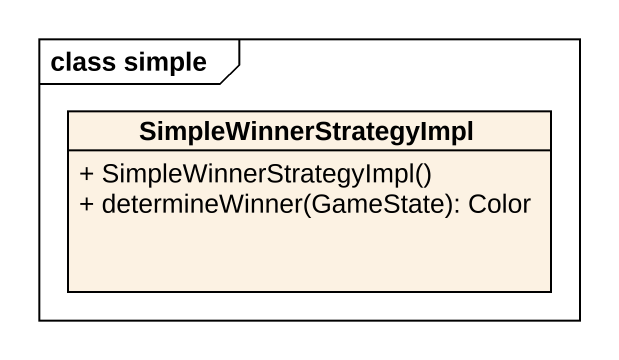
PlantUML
@startuml
mainframe class simple
hide circle
hide empty members
skinparam classAttributeIconSize 0
class SimpleWinnerStrategyImpl {
  + SimpleWinnerStrategyImpl()
  + determineWinner(GameState): Color
}
@enduml
